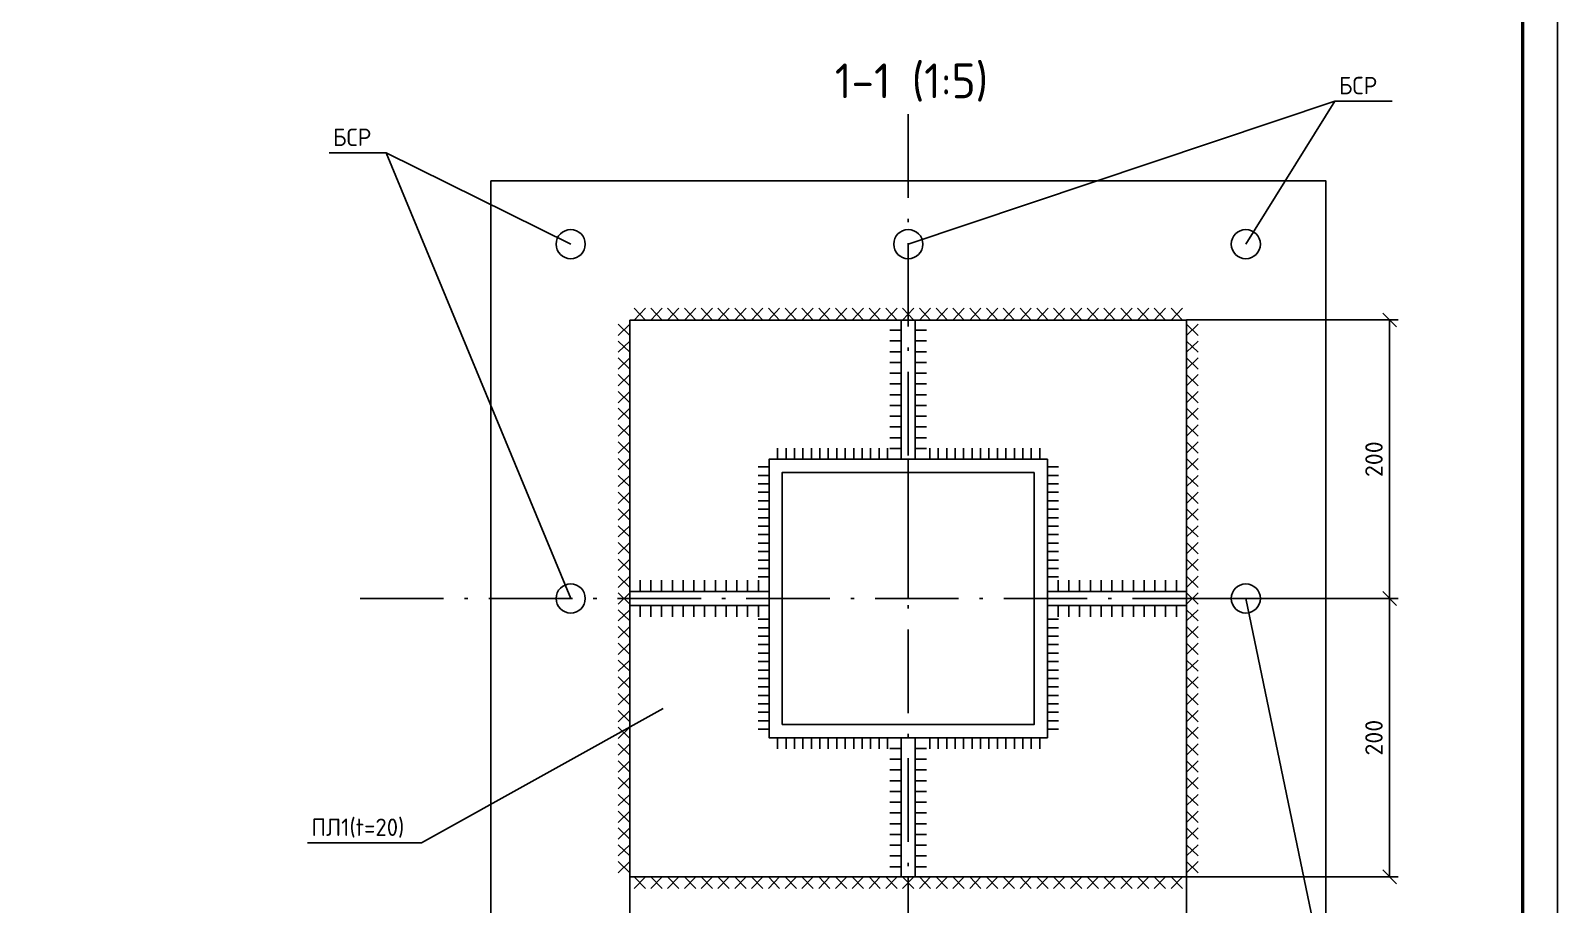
# Model space of a CAD drawing. Header units: millimetres. Extents: x 1601 to 14530, y 1157 to 12625.
# Drawn here: x 11023.7 to 11243.1, y 2929.8 to 3055.4 of the extents above; entities that cross this region are included whole.
import ezdxf

# ---------------------------------------------------------------- set-up
doc = ezdxf.new("R2010")
doc.units = ezdxf.units.MM
doc.linetypes.add('ACAD_ISO10W100', pattern=[18.5, 12, -3, 0.5, -3])
doc.layers.add('РАЗМЕР', color=7, linetype='Continuous')
doc.styles.add('-ISOCPEUR-', font='isocpeur.TTF')
doc.styles.add('GOST', font='GOST Common.ttf')
doc.styles.get("Standard").update_dxf_attribs({"font": 'GOST Common.ttf'})
doc.dimstyles.new('М 1 к 50', dxfattribs={"dimtxt": 2.5, "dimasz": 2, "dimexe": 1.25, "dimexo": 0, "dimgap": 1, "dimtad": 1, "dimdec": 0, "dimlfac": 50, "dimzin": 0, "dimdsep": 46, "dimtxsty": 'GOST', "dimblk": 'OBLIQUE', "dimcen": 0, "dimclrd": 256, "dimclre": 256, "dimclrt": 256, "dimazin": 2, "dimtfac": 1, "dimtdec": 0, "dimtmove": 0, "dimatfit": 3, "dimldrblk": 'NONE', "dimfxl": 1.25, "dimtolj": 1, "dimtzin": 0, "dimlwd": -1, "dimlwe": -1, "dimarcsym": 2})

# ---------------------------------------------------------------- blocks, each defined once
blk = doc.blocks.new('_Oblique')
at = {"color": 0, "linetype": 'ByBlock', "lineweight": -2}
blk.add_line((-0.5, -0.5), (0.5, 0.5), dxfattribs=at)
blk = doc.blocks.new('*D105')
at = {"transparency": 16777216}
for p, q in [((11189.8, 3013.78), (11220.23, 3013.78)), ((11218.98, 3013.78), (11218.98, 2973.78)), ((11189.8, 2973.78), (11220.23, 2973.78))]:
    blk.add_line(p, q, dxfattribs=at)
at = {"layer": 'Defpoints', "color": 0, "transparency": 16777216}
for p in [(11189.8, 3013.78), (11189.8, 2973.78), (11218.98, 2973.78)]:
    blk.add_point(p, dxfattribs=at)
at = {"transparency": 16777216, "xscale": 2, "yscale": 2, "zscale": 2}
for p, rotation in [((11218.98, 3013.78), 90), ((11218.98, 2973.78), 270)]:
    blk.add_blockref('_Oblique', p, dxfattribs=dict(at, rotation=rotation))
at = {"transparency": 16777216, "insert": (11216.73, 2993.78), "char_height": 2.5, "attachment_point": 5, "rotation": 90, "style": '-ISOCPEUR-'}
blk.add_mtext('\\A1;200', dxfattribs=at)
blk = doc.blocks.new('_None')
blk = doc.blocks.new('*D106')
at = {"transparency": 16777216}
for p, q in [((11198.31, 2973.78), (11220.23, 2973.78)), ((11218.98, 2973.78), (11218.98, 2933.78)), ((11189.19, 2933.78), (11220.23, 2933.78))]:
    blk.add_line(p, q, dxfattribs=at)
at = {"layer": 'Defpoints', "color": 0, "transparency": 16777216}
for p in [(11198.31, 2973.78), (11189.19, 2933.78), (11218.98, 2933.78)]:
    blk.add_point(p, dxfattribs=at)
at = {"transparency": 16777216, "xscale": 2, "yscale": 2, "zscale": 2}
for p, rotation in [((11218.98, 2973.78), 90), ((11218.98, 2933.78), 270)]:
    blk.add_blockref('_Oblique', p, dxfattribs=dict(at, rotation=rotation))
at = {"transparency": 16777216, "insert": (11216.73, 2953.78), "char_height": 2.5, "attachment_point": 5, "rotation": 90, "style": '-ISOCPEUR-'}
blk.add_mtext('\\A1;200', dxfattribs=at)
blk = doc.blocks.new('*D107')
at = {"transparency": 16777216}
for p, q in [((11109.8, 2933.78), (11109.8, 2900.08)), ((11149.8, 2933.78), (11149.8, 2900.08)), ((11109.8, 2901.33), (11149.8, 2901.33))]:
    blk.add_line(p, q, dxfattribs=at)
at = {"layer": 'Defpoints', "color": 0, "transparency": 16777216}
for p in [(11109.8, 2933.78), (11149.8, 2933.78), (11149.8, 2901.33)]:
    blk.add_point(p, dxfattribs=at)
at = {"transparency": 16777216, "xscale": 2, "yscale": 2, "zscale": 2, "rotation": 180}
blk.add_blockref('_Oblique', (11109.8, 2901.33), dxfattribs=at)
at = {"transparency": 16777216, "xscale": 2, "yscale": 2, "zscale": 2}
blk.add_blockref('_Oblique', (11149.8, 2901.33), dxfattribs=at)
at = {"transparency": 16777216, "insert": (11129.8, 2903.58), "char_height": 2.5, "attachment_point": 5, "style": '-ISOCPEUR-'}
blk.add_mtext('\\A1;200', dxfattribs=at)
blk = doc.blocks.new('*D108')
at = {"transparency": 16777216}
for p, q in [((11189.8, 2933.78), (11189.8, 2900.08)), ((11149.8, 2913.78), (11149.8, 2900.08)), ((11149.8, 2901.33), (11189.8, 2901.33))]:
    blk.add_line(p, q, dxfattribs=at)
at = {"layer": 'Defpoints', "color": 0, "transparency": 16777216}
for p in [(11189.8, 2933.78), (11149.8, 2913.78), (11189.8, 2901.33)]:
    blk.add_point(p, dxfattribs=at)
at = {"transparency": 16777216, "xscale": 2, "yscale": 2, "zscale": 2, "rotation": 180}
blk.add_blockref('_Oblique', (11149.8, 2901.33), dxfattribs=at)
at = {"transparency": 16777216, "xscale": 2, "yscale": 2, "zscale": 2}
blk.add_blockref('_Oblique', (11189.8, 2901.33), dxfattribs=at)
at = {"transparency": 16777216, "insert": (11169.8, 2903.58), "char_height": 2.5, "attachment_point": 5, "style": '-ISOCPEUR-'}
blk.add_mtext('\\A1;200', dxfattribs=at)

msp = doc.modelspace()

# ---------------------------------------------------------------- linework, layer by layer
at = {"color": 18, "true_color": 0x000000}
for p, q in [((11149.8016, 3024.6775), (11211.1262, 3045.2344)), ((11211.1262, 3045.2344), (11198.3096, 3024.6775)), ((11211.1262, 3045.2344), (11219.3258, 3045.2344)), ((11066.5618, 3037.8053), (11074.7614, 3037.8053)), ((11101.2936, 2973.777), (11074.7614, 3037.8053)), ((11074.7614, 3037.8053), (11101.2936, 3024.6775)), ((11110.3991, 3013.777), (11112.0172, 3015.4589)), ((11112.0172, 3013.777), (11110.3991, 3015.4589)), ((11112.8108, 3013.777), (11114.4289, 3015.4589)), ((11114.4289, 3013.777), (11112.8108, 3015.4589)), ((11115.2225, 3013.777), (11116.8406, 3015.4589)), ((11116.8406, 3013.777), (11115.2225, 3015.4589)), ((11117.6342, 3013.777), (11119.2523, 3015.4589)), ((11119.2523, 3013.777), (11117.6342, 3015.4589)), ((11120.046, 3013.777), (11121.664, 3015.4589)), ((11121.664, 3013.777), (11120.046, 3015.4589)), ((11122.4577, 3013.777), (11124.0758, 3015.4589)), ((11124.0758, 3013.777), (11122.4577, 3015.4589)), ((11124.8694, 3013.777), (11126.4875, 3015.4589)), ((11126.4875, 3013.777), (11124.8694, 3015.4589)), ((11127.2811, 3013.777), (11128.8992, 3015.4589)), ((11128.8992, 3013.777), (11127.2811, 3015.4589)), ((11129.6928, 3013.777), (11131.3109, 3015.4589)), ((11131.3109, 3013.777), (11129.6928, 3015.4589)), ((11132.1046, 3013.777), (11133.7226, 3015.4589)), ((11133.7226, 3013.777), (11132.1046, 3015.4589)), ((11134.5163, 3013.777), (11136.1344, 3015.4589)), ((11136.1344, 3013.777), (11134.5163, 3015.4589)), ((11136.928, 3013.777), (11138.5461, 3015.4589)), ((11138.5461, 3013.777), (11136.928, 3015.4589)), ((11139.3397, 3013.777), (11140.9578, 3015.4589)), ((11140.9578, 3013.777), (11139.3397, 3015.4589)), ((11141.7514, 3013.777), (11143.3695, 3015.4589)), ((11143.3695, 3013.777), (11141.7514, 3015.4589)), ((11144.1631, 3013.777), (11145.7812, 3015.4589)), ((11145.7812, 3013.777), (11144.1631, 3015.4589)), ((11146.5749, 3013.777), (11148.1929, 3015.4589)), ((11148.1929, 3013.777), (11146.5749, 3015.4589)), ((11148.9866, 3013.777), (11150.6047, 3015.4589)), ((11150.6047, 3013.777), (11148.9866, 3015.4589)), ((11151.3983, 3013.777), (11153.0164, 3015.4589)), ((11153.0164, 3013.777), (11151.3983, 3015.4589)), ((11153.81, 3013.777), (11155.4281, 3015.4589)), ((11155.4281, 3013.777), (11153.81, 3015.4589)), ((11156.2217, 3013.777), (11157.8398, 3015.4589)), ((11157.8398, 3013.777), (11156.2217, 3015.4589)), ((11158.6335, 3013.777), (11160.2515, 3015.4589)), ((11160.2515, 3013.777), (11158.6335, 3015.4589)), ((11161.0452, 3013.777), (11162.6633, 3015.4589)), ((11162.6633, 3013.777), (11161.0452, 3015.4589)), ((11163.4569, 3013.777), (11165.075, 3015.4589)), ((11165.075, 3013.777), (11163.4569, 3015.4589)), ((11165.8686, 3013.777), (11167.4867, 3015.4589)), ((11167.4867, 3013.777), (11165.8686, 3015.4589)), ((11168.2803, 3013.777), (11169.8984, 3015.4589)), ((11169.8984, 3013.777), (11168.2803, 3015.4589)), ((11170.692, 3013.777), (11172.3101, 3015.4589)), ((11172.3101, 3013.777), (11170.692, 3015.4589)), ((11173.1038, 3013.777), (11174.7218, 3015.4589)), ((11174.7218, 3013.777), (11173.1038, 3015.4589)), ((11175.5155, 3013.777), (11177.1336, 3015.4589)), ((11177.1336, 3013.777), (11175.5155, 3015.4589)), ((11177.9272, 3013.777), (11179.5453, 3015.4589)), ((11179.5453, 3013.777), (11177.9272, 3015.4589)), ((11180.3389, 3013.777), (11181.957, 3015.4589)), ((11181.957, 3013.777), (11180.3389, 3015.4589)), ((11182.7506, 3013.777), (11184.3687, 3015.4589)), ((11184.3687, 3013.777), (11182.7506, 3015.4589)), ((11185.1624, 3013.777), (11186.7804, 3015.4589)), ((11186.7804, 3013.777), (11185.1624, 3015.4589)), ((11187.5741, 3013.777), (11189.1922, 3015.4589)), ((11189.1922, 3013.777), (11187.5741, 3015.4589)), ((11109.8016, 3011.5495), (11108.1198, 3013.1676)), ((11109.8016, 3013.1676), (11108.1198, 3011.5495)), ((11189.8016, 3011.5495), (11191.4835, 3013.1676)), ((11189.8016, 3013.1676), (11191.4835, 3011.5495)), ((11109.8016, 3009.1378), (11108.1198, 3010.7559)), ((11109.8016, 3010.7559), (11108.1198, 3009.1378)), ((11147.1666, 3012.3053), (11148.8016, 3012.3053)), ((11147.1666, 3010.7613), (11148.8016, 3010.7613)), ((11150.8016, 3012.3053), (11152.4367, 3012.3053)), ((11150.8016, 3010.7613), (11152.4367, 3010.7613)), ((11189.8016, 3009.1378), (11191.4835, 3010.7559)), ((11189.8016, 3010.7559), (11191.4835, 3009.1378)), ((11147.1666, 3009.2173), (11148.8016, 3009.2173)), ((11150.8016, 3009.2173), (11152.4367, 3009.2173)), ((11109.8016, 3006.7261), (11108.1198, 3008.3442)), ((11109.8016, 3008.3442), (11108.1198, 3006.7261)), ((11147.1666, 3007.6732), (11148.8016, 3007.6732)), ((11150.8016, 3007.6732), (11152.4367, 3007.6732)), ((11189.8016, 3006.7261), (11191.4835, 3008.3442)), ((11189.8016, 3008.3442), (11191.4835, 3006.7261)), ((11109.8016, 3004.3144), (11108.1198, 3005.9324)), ((11109.8016, 3005.9324), (11108.1198, 3004.3144)), ((11147.1666, 3006.1292), (11148.8016, 3006.1292)), ((11147.1666, 3004.5852), (11148.8016, 3004.5852)), ((11150.8016, 3006.1292), (11152.4367, 3006.1292)), ((11150.8016, 3004.5852), (11152.4367, 3004.5852)), ((11189.8016, 3004.3144), (11191.4835, 3005.9324)), ((11189.8016, 3005.9324), (11191.4835, 3004.3144)), ((11109.8016, 3001.9026), (11108.1198, 3003.5207)), ((11109.8016, 3003.5207), (11108.1198, 3001.9026)), ((11147.1666, 3003.0412), (11148.8016, 3003.0412)), ((11150.8016, 3003.0412), (11152.4367, 3003.0412)), ((11189.8016, 3001.9026), (11191.4835, 3003.5207)), ((11189.8016, 3003.5207), (11191.4835, 3001.9026)), ((11109.8016, 2999.4909), (11108.1198, 3001.109)), ((11109.8016, 3001.109), (11108.1198, 2999.4909)), ((11147.1666, 3001.4971), (11148.8016, 3001.4971)), ((11147.1666, 2999.9531), (11148.8016, 2999.9531)), ((11150.8016, 3001.4971), (11152.4367, 3001.4971)), ((11150.8016, 2999.9531), (11152.4367, 2999.9531)), ((11189.8016, 2999.4909), (11191.4835, 3001.109)), ((11189.8016, 3001.109), (11191.4835, 2999.4909)), ((11109.8016, 2997.0792), (11108.1198, 2998.6973)), ((11109.8016, 2998.6973), (11108.1198, 2997.0792)), ((11147.1666, 2998.4091), (11148.8016, 2998.4091)), ((11150.8016, 2998.4091), (11152.4367, 2998.4091)), ((11189.8016, 2997.0792), (11191.4835, 2998.6973)), ((11189.8016, 2998.6973), (11191.4835, 2997.0792)), ((11109.8016, 2994.6675), (11108.1198, 2996.2856)), ((11109.8016, 2996.2856), (11108.1198, 2994.6675)), ((11131.0171, 2993.777), (11131.0171, 2995.3557)), ((11132.2326, 2993.777), (11132.2326, 2995.3557)), ((11133.4481, 2993.777), (11133.4481, 2995.3557)), ((11134.6635, 2993.777), (11134.6635, 2995.3557)), ((11135.879, 2993.777), (11135.879, 2995.3557)), ((11137.0945, 2993.777), (11137.0945, 2995.3557)), ((11138.31, 2993.777), (11138.31, 2995.3557)), ((11139.5255, 2993.777), (11139.5255, 2995.3557)), ((11140.741, 2993.777), (11140.741, 2995.3557)), ((11141.9564, 2993.777), (11141.9564, 2995.3557)), ((11143.1719, 2993.777), (11143.1719, 2995.3557)), ((11144.3874, 2993.777), (11144.3874, 2995.3557)), ((11145.6029, 2993.777), (11145.6029, 2995.3557)), ((11146.8184, 2993.777), (11146.8184, 2995.3557)), ((11147.1666, 2996.8651), (11148.8016, 2996.8651)), ((11147.1666, 2995.3211), (11148.8016, 2995.3211)), ((11150.8016, 2996.8651), (11152.4367, 2996.8651)), ((11150.8016, 2995.3211), (11152.4367, 2995.3211)), ((11152.8958, 2993.777), (11152.8958, 2995.3557)), ((11154.1113, 2993.777), (11154.1113, 2995.3557)), ((11155.3268, 2993.777), (11155.3268, 2995.3557)), ((11156.5423, 2993.777), (11156.5423, 2995.3557)), ((11157.7577, 2993.777), (11157.7577, 2995.3557)), ((11158.9732, 2993.777), (11158.9732, 2995.3557)), ((11160.1887, 2993.777), (11160.1887, 2995.3557)), ((11161.4042, 2993.777), (11161.4042, 2995.3557)), ((11162.6197, 2993.777), (11162.6197, 2995.3557)), ((11163.8352, 2993.777), (11163.8352, 2995.3557)), ((11165.0506, 2993.777), (11165.0506, 2995.3557)), ((11166.2661, 2993.777), (11166.2661, 2995.3557)), ((11167.4816, 2993.777), (11167.4816, 2995.3557)), ((11168.6971, 2993.777), (11168.6971, 2995.3557)), ((11189.8016, 2994.6675), (11191.4835, 2996.2856)), ((11189.8016, 2996.2856), (11191.4835, 2994.6675)), ((11109.8016, 2992.2558), (11108.1198, 2993.8738)), ((11109.8016, 2993.8738), (11108.1198, 2992.2558)), ((11149.8016, 2973.777), (11149.8016, 2993.777)), ((11189.8016, 2992.2558), (11191.4835, 2993.8738)), ((11189.8016, 2993.8738), (11191.4835, 2992.2558)), ((11109.8016, 2989.844), (11108.1198, 2991.4621)), ((11109.8016, 2991.4621), (11108.1198, 2989.844)), ((11129.8016, 2992.6725), (11128.223, 2992.6725)), ((11129.8016, 2991.457), (11128.223, 2991.457)), ((11169.8016, 2992.6725), (11171.3802, 2992.6725)), ((11169.8016, 2991.457), (11171.3802, 2991.457)), ((11189.8016, 2989.844), (11191.4835, 2991.4621)), ((11189.8016, 2991.4621), (11191.4835, 2989.844)), ((11109.8016, 2987.4323), (11108.1198, 2989.0504)), ((11109.8016, 2989.0504), (11108.1198, 2987.4323)), ((11129.8016, 2990.2416), (11128.223, 2990.2416)), ((11129.8016, 2989.0261), (11128.223, 2989.0261)), ((11169.8016, 2990.2416), (11171.3802, 2990.2416)), ((11169.8016, 2989.0261), (11171.3802, 2989.0261)), ((11189.8016, 2987.4323), (11191.4835, 2989.0504)), ((11189.8016, 2989.0504), (11191.4835, 2987.4323)), ((11109.8016, 2985.0206), (11108.1198, 2986.6387)), ((11109.8016, 2986.6387), (11108.1198, 2985.0206)), ((11129.8016, 2987.8106), (11128.223, 2987.8106)), ((11129.8016, 2986.5951), (11128.223, 2986.5951)), ((11169.8016, 2987.8106), (11171.3802, 2987.8106)), ((11169.8016, 2986.5951), (11171.3802, 2986.5951)), ((11189.8016, 2985.0206), (11191.4835, 2986.6387)), ((11189.8016, 2986.6387), (11191.4835, 2985.0206)), ((11129.8016, 2985.3796), (11128.223, 2985.3796)), ((11169.8016, 2985.3796), (11171.3802, 2985.3796)), ((11109.8016, 2982.6089), (11108.1198, 2984.227)), ((11109.8016, 2984.227), (11108.1198, 2982.6089)), ((11129.8016, 2984.1641), (11128.223, 2984.1641)), ((11129.8016, 2982.9487), (11128.223, 2982.9487)), ((11169.8016, 2984.1641), (11171.3802, 2984.1641)), ((11169.8016, 2982.9487), (11171.3802, 2982.9487)), ((11189.8016, 2982.6089), (11191.4835, 2984.227)), ((11189.8016, 2984.227), (11191.4835, 2982.6089)), ((11109.8016, 2980.1972), (11108.1198, 2981.8153)), ((11109.8016, 2981.8153), (11108.1198, 2980.1972)), ((11129.8016, 2981.7332), (11128.223, 2981.7332)), ((11129.8016, 2980.5177), (11128.223, 2980.5177)), ((11169.8016, 2981.7332), (11171.3802, 2981.7332)), ((11169.8016, 2980.5177), (11171.3802, 2980.5177)), ((11189.8016, 2980.1972), (11191.4835, 2981.8153)), ((11189.8016, 2981.8153), (11191.4835, 2980.1972)), ((11109.8016, 2977.7855), (11108.1198, 2979.4035)), ((11109.8016, 2979.4035), (11108.1198, 2977.7855)), ((11129.8016, 2979.3022), (11128.223, 2979.3022)), ((11129.8016, 2978.0867), (11128.223, 2978.0867)), ((11169.8016, 2979.3022), (11171.3802, 2979.3022)), ((11169.8016, 2978.0867), (11171.3802, 2978.0867)), ((11189.8016, 2977.7855), (11191.4835, 2979.4035)), ((11189.8016, 2979.4035), (11191.4835, 2977.7855)), ((11109.8016, 2975.3737), (11108.1198, 2976.9918)), ((11109.8016, 2976.9918), (11108.1198, 2975.3737)), ((11111.2734, 2974.777), (11111.2734, 2976.4121)), ((11112.8174, 2974.777), (11112.8174, 2976.4121)), ((11114.3614, 2974.777), (11114.3614, 2976.4121)), ((11115.9054, 2974.777), (11115.9054, 2976.4121)), ((11117.4494, 2974.777), (11117.4494, 2976.4121)), ((11118.9935, 2974.777), (11118.9935, 2976.4121)), ((11120.5375, 2974.777), (11120.5375, 2976.4121)), ((11122.0815, 2974.777), (11122.0815, 2976.4121)), ((11123.6255, 2974.777), (11123.6255, 2976.4121)), ((11125.1695, 2974.777), (11125.1695, 2976.4121)), ((11126.7136, 2974.777), (11126.7136, 2976.4121)), ((11129.8016, 2976.8712), (11128.223, 2976.8712)), ((11128.2576, 2974.777), (11128.2576, 2976.4121)), ((11169.8016, 2976.8712), (11171.3802, 2976.8712)), ((11171.3456, 2974.777), (11171.3456, 2976.4121)), ((11172.8897, 2974.777), (11172.8897, 2976.4121)), ((11174.4337, 2974.777), (11174.4337, 2976.4121)), ((11175.9777, 2974.777), (11175.9777, 2976.4121)), ((11177.5217, 2974.777), (11177.5217, 2976.4121)), ((11179.0657, 2974.777), (11179.0657, 2976.4121)), ((11180.6098, 2974.777), (11180.6098, 2976.4121)), ((11182.1538, 2974.777), (11182.1538, 2976.4121)), ((11183.6978, 2974.777), (11183.6978, 2976.4121)), ((11185.2418, 2974.777), (11185.2418, 2976.4121)), ((11186.7858, 2974.777), (11186.7858, 2976.4121)), ((11188.3299, 2974.777), (11188.3299, 2976.4121)), ((11189.8016, 2975.3737), (11191.4835, 2976.9918)), ((11189.8016, 2976.9918), (11191.4835, 2975.3737)), ((11109.8016, 2972.962), (11108.1198, 2974.5801)), ((11109.8016, 2974.5801), (11108.1198, 2972.962)), ((11189.8016, 2972.962), (11191.4835, 2974.5801)), ((11189.8016, 2974.5801), (11191.4835, 2972.962)), ((11213.4942, 2900.8174), (11198.3096, 2973.777)), ((11109.8016, 2970.5503), (11108.1198, 2972.1684)), ((11109.8016, 2972.1684), (11108.1198, 2970.5503)), ((11111.2734, 2971.142), (11111.2734, 2972.777)), ((11112.8174, 2971.142), (11112.8174, 2972.777)), ((11114.3614, 2971.142), (11114.3614, 2972.777)), ((11115.9054, 2971.142), (11115.9054, 2972.777)), ((11117.4494, 2971.142), (11117.4494, 2972.777)), ((11118.9935, 2971.142), (11118.9935, 2972.777)), ((11120.5375, 2971.142), (11120.5375, 2972.777)), ((11122.0815, 2971.142), (11122.0815, 2972.777)), ((11123.6255, 2971.142), (11123.6255, 2972.777)), ((11125.1695, 2971.142), (11125.1695, 2972.777)), ((11126.7136, 2971.142), (11126.7136, 2972.777)), ((11128.2576, 2971.142), (11128.2576, 2972.777)), ((11171.3456, 2971.142), (11171.3456, 2972.777)), ((11172.8897, 2971.142), (11172.8897, 2972.777)), ((11174.4337, 2971.142), (11174.4337, 2972.777)), ((11175.9777, 2971.142), (11175.9777, 2972.777)), ((11177.5217, 2971.142), (11177.5217, 2972.777)), ((11179.0657, 2971.142), (11179.0657, 2972.777)), ((11180.6098, 2971.142), (11180.6098, 2972.777)), ((11182.1538, 2971.142), (11182.1538, 2972.777)), ((11183.6978, 2971.142), (11183.6978, 2972.777)), ((11185.2418, 2971.142), (11185.2418, 2972.777)), ((11186.7858, 2971.142), (11186.7858, 2972.777)), ((11188.3299, 2971.142), (11188.3299, 2972.777)), ((11189.8016, 2970.5503), (11191.4835, 2972.1684)), ((11189.8016, 2972.1684), (11191.4835, 2970.5503)), ((11109.8016, 2968.1386), (11108.1198, 2969.7567)), ((11109.8016, 2969.7567), (11108.1198, 2968.1386)), ((11129.8016, 2970.7938), (11128.223, 2970.7938)), ((11129.8016, 2969.5783), (11128.223, 2969.5783)), ((11169.8016, 2970.7938), (11171.3802, 2970.7938)), ((11169.8016, 2969.5783), (11171.3802, 2969.5783)), ((11189.8016, 2968.1386), (11191.4835, 2969.7567)), ((11189.8016, 2969.7567), (11191.4835, 2968.1386)), ((11109.8016, 2965.7269), (11108.1198, 2967.3449)), ((11109.8016, 2967.3449), (11108.1198, 2965.7269)), ((11129.8016, 2968.3629), (11128.223, 2968.3629)), ((11129.8016, 2967.1474), (11128.223, 2967.1474)), ((11169.8016, 2968.3629), (11171.3802, 2968.3629)), ((11169.8016, 2967.1474), (11171.3802, 2967.1474)), ((11189.8016, 2965.7269), (11191.4835, 2967.3449)), ((11189.8016, 2967.3449), (11191.4835, 2965.7269)), ((11109.8016, 2963.3151), (11108.1198, 2964.9332)), ((11109.8016, 2964.9332), (11108.1198, 2963.3151)), ((11129.8016, 2965.9319), (11128.223, 2965.9319)), ((11129.8016, 2964.7164), (11128.223, 2964.7164)), ((11169.8016, 2965.9319), (11171.3802, 2965.9319)), ((11169.8016, 2964.7164), (11171.3802, 2964.7164)), ((11189.8016, 2963.3151), (11191.4835, 2964.9332)), ((11189.8016, 2964.9332), (11191.4835, 2963.3151)), ((11109.8016, 2960.9034), (11108.1198, 2962.5215)), ((11109.8016, 2962.5215), (11108.1198, 2960.9034)), ((11129.8016, 2963.5009), (11128.223, 2963.5009)), ((11169.8016, 2963.5009), (11171.3802, 2963.5009)), ((11189.8016, 2960.9034), (11191.4835, 2962.5215)), ((11189.8016, 2962.5215), (11191.4835, 2960.9034)), ((11129.8016, 2962.2854), (11128.223, 2962.2854)), ((11129.8016, 2961.0699), (11128.223, 2961.0699)), ((11169.8016, 2962.2854), (11171.3802, 2962.2854)), ((11169.8016, 2961.0699), (11171.3802, 2961.0699)), ((11109.8016, 2958.4917), (11108.1198, 2960.1098)), ((11109.8016, 2960.1098), (11108.1198, 2958.4917)), ((11129.8016, 2959.8545), (11128.223, 2959.8545)), ((11129.8016, 2958.639), (11128.223, 2958.639)), ((11169.8016, 2959.8545), (11171.3802, 2959.8545)), ((11169.8016, 2958.639), (11171.3802, 2958.639)), ((11189.8016, 2958.4917), (11191.4835, 2960.1098)), ((11189.8016, 2960.1098), (11191.4835, 2958.4917)), ((11079.8553, 2938.7), (11114.5915, 2957.9487)), ((11109.8016, 2956.08), (11108.1198, 2957.6981)), ((11109.8016, 2957.6981), (11108.1198, 2956.08)), ((11129.8016, 2957.4235), (11128.223, 2957.4235)), ((11129.8016, 2956.208), (11128.223, 2956.208)), ((11169.8016, 2957.4235), (11171.3802, 2957.4235)), ((11169.8016, 2956.208), (11171.3802, 2956.208)), ((11189.8016, 2956.08), (11191.4835, 2957.6981)), ((11189.8016, 2957.6981), (11191.4835, 2956.08)), ((11109.8016, 2953.6683), (11108.1198, 2955.2864)), ((11109.8016, 2955.2864), (11108.1198, 2953.6683)), ((11129.8016, 2954.9925), (11128.223, 2954.9925)), ((11131.0171, 2953.777), (11131.0171, 2952.1984)), ((11132.2326, 2953.777), (11132.2326, 2952.1984)), ((11133.4481, 2953.777), (11133.4481, 2952.1984)), ((11134.6635, 2953.777), (11134.6635, 2952.1984)), ((11135.879, 2953.777), (11135.879, 2952.1984)), ((11137.0945, 2953.777), (11137.0945, 2952.1984)), ((11138.31, 2953.777), (11138.31, 2952.1984)), ((11139.5255, 2953.777), (11139.5255, 2952.1984)), ((11140.741, 2953.777), (11140.741, 2952.1984)), ((11141.9564, 2953.777), (11141.9564, 2952.1984)), ((11143.1719, 2953.777), (11143.1719, 2952.1984)), ((11144.3874, 2953.777), (11144.3874, 2952.1984)), ((11145.6029, 2953.777), (11145.6029, 2952.1984)), ((11146.8184, 2953.777), (11146.8184, 2952.1984)), ((11152.8958, 2953.777), (11152.8958, 2952.1984)), ((11154.1113, 2953.777), (11154.1113, 2952.1984)), ((11155.3268, 2953.777), (11155.3268, 2952.1984)), ((11156.5423, 2953.777), (11156.5423, 2952.1984)), ((11157.7577, 2953.777), (11157.7577, 2952.1984)), ((11158.9732, 2953.777), (11158.9732, 2952.1984)), ((11160.1887, 2953.777), (11160.1887, 2952.1984)), ((11161.4042, 2953.777), (11161.4042, 2952.1984)), ((11162.6197, 2953.777), (11162.6197, 2952.1984)), ((11163.8352, 2953.777), (11163.8352, 2952.1984)), ((11165.0506, 2953.777), (11165.0506, 2952.1984)), ((11166.2661, 2953.777), (11166.2661, 2952.1984)), ((11167.4816, 2953.777), (11167.4816, 2952.1984)), ((11168.6971, 2953.777), (11168.6971, 2952.1984)), ((11169.8016, 2954.9925), (11171.3802, 2954.9925)), ((11189.8016, 2953.6683), (11191.4835, 2955.2864)), ((11189.8016, 2955.2864), (11191.4835, 2953.6683)), ((11109.8016, 2951.2566), (11108.1198, 2952.8746)), ((11109.8016, 2952.8746), (11108.1198, 2951.2566)), ((11147.1666, 2952.233), (11148.8016, 2952.233)), ((11150.8016, 2952.233), (11152.4367, 2952.233)), ((11189.8016, 2951.2566), (11191.4835, 2952.8746)), ((11189.8016, 2952.8746), (11191.4835, 2951.2566)), ((11109.8016, 2948.8448), (11108.1198, 2950.4629)), ((11109.8016, 2950.4629), (11108.1198, 2948.8448)), ((11147.1666, 2950.689), (11148.8016, 2950.689)), ((11150.8016, 2950.689), (11152.4367, 2950.689)), ((11189.8016, 2948.8448), (11191.4835, 2950.4629)), ((11189.8016, 2950.4629), (11191.4835, 2948.8448)), ((11109.8016, 2946.4331), (11108.1198, 2948.0512)), ((11109.8016, 2948.0512), (11108.1198, 2946.4331)), ((11147.1666, 2949.145), (11148.8016, 2949.145)), ((11147.1666, 2947.601), (11148.8016, 2947.601)), ((11150.8016, 2949.145), (11152.4367, 2949.145)), ((11150.8016, 2947.601), (11152.4367, 2947.601)), ((11189.8016, 2946.4331), (11191.4835, 2948.0512)), ((11189.8016, 2948.0512), (11191.4835, 2946.4331)), ((11109.8016, 2944.0214), (11108.1198, 2945.6395)), ((11109.8016, 2945.6395), (11108.1198, 2944.0214)), ((11147.1666, 2946.0569), (11148.8016, 2946.0569)), ((11150.8016, 2946.0569), (11152.4367, 2946.0569)), ((11189.8016, 2944.0214), (11191.4835, 2945.6395)), ((11189.8016, 2945.6395), (11191.4835, 2944.0214)), ((11109.8016, 2941.6097), (11108.1198, 2943.2278)), ((11109.8016, 2943.2278), (11108.1198, 2941.6097)), ((11147.1666, 2944.5129), (11148.8016, 2944.5129)), ((11147.1666, 2942.9689), (11148.8016, 2942.9689)), ((11150.8016, 2944.5129), (11152.4367, 2944.5129)), ((11150.8016, 2942.9689), (11152.4367, 2942.9689)), ((11189.8016, 2941.6097), (11191.4835, 2943.2278)), ((11189.8016, 2943.2278), (11191.4835, 2941.6097)), ((11109.8016, 2939.198), (11108.1198, 2940.816)), ((11109.8016, 2940.816), (11108.1198, 2939.198)), ((11147.1666, 2941.4249), (11148.8016, 2941.4249)), ((11150.8016, 2941.4249), (11152.4367, 2941.4249)), ((11189.8016, 2939.198), (11191.4835, 2940.816)), ((11189.8016, 2940.816), (11191.4835, 2939.198)), ((11063.4561, 2938.7), (11079.8553, 2938.7)), ((11109.8016, 2936.7862), (11108.1198, 2938.4043)), ((11109.8016, 2938.4043), (11108.1198, 2936.7862)), ((11147.1666, 2939.8809), (11148.8016, 2939.8809)), ((11147.1666, 2938.3368), (11148.8016, 2938.3368)), ((11150.8016, 2939.8809), (11152.4367, 2939.8809)), ((11150.8016, 2938.3368), (11152.4367, 2938.3368)), ((11189.8016, 2936.7862), (11191.4835, 2938.4043)), ((11189.8016, 2938.4043), (11191.4835, 2936.7862)), ((11147.1666, 2936.7928), (11148.8016, 2936.7928)), ((11150.8016, 2936.7928), (11152.4367, 2936.7928)), ((11109.8016, 2934.3745), (11108.1198, 2935.9926)), ((11109.8016, 2935.9926), (11108.1198, 2934.3745)), ((11147.1666, 2935.2488), (11148.8016, 2935.2488)), ((11150.8016, 2935.2488), (11152.4367, 2935.2488)), ((11189.8016, 2934.3745), (11191.4835, 2935.9926)), ((11189.8016, 2935.9926), (11191.4835, 2934.3745)), ((11110.3991, 2933.777), (11112.0172, 2932.0952)), ((11112.0172, 2933.777), (11110.3991, 2932.0952)), ((11112.8108, 2933.777), (11114.4289, 2932.0952)), ((11114.4289, 2933.777), (11112.8108, 2932.0952)), ((11115.2225, 2933.777), (11116.8406, 2932.0952)), ((11116.8406, 2933.777), (11115.2225, 2932.0952)), ((11117.6342, 2933.777), (11119.2523, 2932.0952)), ((11119.2523, 2933.777), (11117.6342, 2932.0952)), ((11120.046, 2933.777), (11121.664, 2932.0952)), ((11121.664, 2933.777), (11120.046, 2932.0952)), ((11122.4577, 2933.777), (11124.0758, 2932.0952)), ((11124.0758, 2933.777), (11122.4577, 2932.0952)), ((11124.8694, 2933.777), (11126.4875, 2932.0952)), ((11126.4875, 2933.777), (11124.8694, 2932.0952)), ((11127.2811, 2933.777), (11128.8992, 2932.0952)), ((11128.8992, 2933.777), (11127.2811, 2932.0952)), ((11129.6928, 2933.777), (11131.3109, 2932.0952)), ((11131.3109, 2933.777), (11129.6928, 2932.0952)), ((11132.1046, 2933.777), (11133.7226, 2932.0952)), ((11133.7226, 2933.777), (11132.1046, 2932.0952)), ((11134.5163, 2933.777), (11136.1344, 2932.0952)), ((11136.1344, 2933.777), (11134.5163, 2932.0952)), ((11136.928, 2933.777), (11138.5461, 2932.0952)), ((11138.5461, 2933.777), (11136.928, 2932.0952)), ((11139.3397, 2933.777), (11140.9578, 2932.0952)), ((11140.9578, 2933.777), (11139.3397, 2932.0952)), ((11141.7514, 2933.777), (11143.3695, 2932.0952)), ((11143.3695, 2933.777), (11141.7514, 2932.0952)), ((11144.1631, 2933.777), (11145.7812, 2932.0952)), ((11145.7812, 2933.777), (11144.1631, 2932.0952)), ((11146.5749, 2933.777), (11148.1929, 2932.0952)), ((11148.1929, 2933.777), (11146.5749, 2932.0952)), ((11148.9866, 2933.777), (11150.6047, 2932.0952)), ((11150.6047, 2933.777), (11148.9866, 2932.0952)), ((11151.3983, 2933.777), (11153.0164, 2932.0952)), ((11153.0164, 2933.777), (11151.3983, 2932.0952)), ((11153.81, 2933.777), (11155.4281, 2932.0952)), ((11155.4281, 2933.777), (11153.81, 2932.0952)), ((11156.2217, 2933.777), (11157.8398, 2932.0952)), ((11157.8398, 2933.777), (11156.2217, 2932.0952)), ((11158.6335, 2933.777), (11160.2515, 2932.0952)), ((11160.2515, 2933.777), (11158.6335, 2932.0952)), ((11161.0452, 2933.777), (11162.6633, 2932.0952)), ((11162.6633, 2933.777), (11161.0452, 2932.0952)), ((11163.4569, 2933.777), (11165.075, 2932.0952)), ((11165.075, 2933.777), (11163.4569, 2932.0952)), ((11165.8686, 2933.777), (11167.4867, 2932.0952)), ((11167.4867, 2933.777), (11165.8686, 2932.0952)), ((11168.2803, 2933.777), (11169.8984, 2932.0952)), ((11169.8984, 2933.777), (11168.2803, 2932.0952)), ((11170.692, 2933.777), (11172.3101, 2932.0952)), ((11172.3101, 2933.777), (11170.692, 2932.0952)), ((11173.1038, 2933.777), (11174.7218, 2932.0952)), ((11174.7218, 2933.777), (11173.1038, 2932.0952)), ((11175.5155, 2933.777), (11177.1336, 2932.0952)), ((11177.1336, 2933.777), (11175.5155, 2932.0952)), ((11177.9272, 2933.777), (11179.5453, 2932.0952)), ((11179.5453, 2933.777), (11177.9272, 2932.0952)), ((11180.3389, 2933.777), (11181.957, 2932.0952)), ((11181.957, 2933.777), (11180.3389, 2932.0952)), ((11182.7506, 2933.777), (11184.3687, 2932.0952)), ((11184.3687, 2933.777), (11182.7506, 2932.0952)), ((11185.1624, 2933.777), (11186.7804, 2932.0952)), ((11186.7804, 2933.777), (11185.1624, 2932.0952)), ((11187.5741, 2933.777), (11189.1922, 2932.0952)), ((11189.1922, 2933.777), (11187.5741, 2932.0952))]:
    msp.add_line(p, q, dxfattribs=at)
at = {"color": 18, "linetype": 'ACAD_ISO10W100', "true_color": 0x000000}
for p, q in [((11149.8016, 3043.3258), (11149.8016, 2913.777)), ((11071.0301, 2973.777), (11209.8016, 2973.777))]:
    msp.add_line(p, q, dxfattribs=at)
msp.add_lwpolyline([(10649.0991, 3248.4461), (11243.0991, 3248.4461), (11243.0991, 2828.4461), (10649.0991, 2828.4461)], close=True)
at = {"const_width": 0.5}
msp.add_lwpolyline([(10669.0991, 3243.4461), (11238.0991, 3243.4461), (11238.0991, 2833.4461), (10669.0991, 2833.4461)], close=True, dxfattribs=at)
at = {"color": 18, "true_color": 0x000000}
for points in [[(11089.8016, 3033.777), (11209.8016, 3033.777), (11209.8016, 2913.777), (11089.8016, 2913.777)], [(11109.8016, 3013.777), (11189.8016, 3013.777), (11189.8016, 2933.777), (11109.8016, 2933.777)], [(11150.8016, 3013.777), (11148.8016, 3013.777), (11148.8016, 2993.777), (11150.8016, 2993.777)], [(11169.8016, 2993.777), (11129.8016, 2993.777), (11129.8016, 2953.777), (11169.8016, 2953.777)], [(11167.901, 2991.8764), (11131.7022, 2991.8764), (11131.7022, 2955.6777), (11167.901, 2955.6777)], [(11109.8016, 2974.777), (11109.8016, 2972.777), (11129.8016, 2972.777), (11129.8016, 2974.777)], [(11169.8016, 2974.777), (11169.8016, 2972.777), (11189.8016, 2972.777), (11189.8016, 2974.777)], [(11150.8016, 2953.777), (11148.8016, 2953.777), (11148.8016, 2933.777), (11150.8016, 2933.777)]]:
    msp.add_lwpolyline(points, close=True, dxfattribs=at)
for centre in [(11101.2936, 3024.6775), (11149.8016, 3024.6775), (11198.3096, 3024.6775), (11101.2936, 2973.777), (11198.3096, 2973.777)]:
    msp.add_circle(centre, 2.0918, dxfattribs=at)

# ---------------------------------------------------------------- texts
at = {"layer": 'РАЗМЕР', "color": 18, "true_color": 0x000000}
for s, height, p in [('1-1 (1:5)', 5, (11139.2482, 3045.6305)), ('БСР', 2.5, (11211.6905, 3046.2022)), ('БСР', 2.5, (11067.1261, 3038.773)), ('ПЛ1(t=20)', 2.5, (11064.0204, 2939.6677))]:
    msp.add_text(s, height=height, dxfattribs=at).set_placement(p)

# ---------------------------------------------------------------- dimensions: what is measured, and where the dimension line sits
at = {"color": 18, "true_color": 0x000000}
for base, p1, p2, picture, middle in [((11218.9777, 2973.777), (11189.8016, 3013.777), (11189.8016, 2973.777), '*D105', (11216.7277, 2993.777)), ((11218.9777, 2933.777), (11198.3096, 2973.777), (11189.1922, 2933.777), '*D106', (11216.7277, 2953.777))]:
    dim = msp.add_linear_dim(base=base, p1=p1, p2=p2, angle=90, text='200', dimstyle='М 1 к 50', override={"dimtxsty": '-ISOCPEUR-'}, dxfattribs=at)
    dim.commit()
    dim.dimension.update_dxf_attribs({"geometry": picture, "text_midpoint": middle})
for base, p1, p2, picture, middle in [((11149.8016, 2901.3287), (11109.8016, 2933.777), (11149.8016, 2933.777), '*D107', (11129.8016, 2903.5787)), ((11189.8016, 2901.3287), (11149.8016, 2913.777), (11189.8016, 2933.777), '*D108', (11169.8016, 2903.5787))]:
    dim = msp.add_linear_dim(base=base, p1=p1, p2=p2, text='200', dimstyle='М 1 к 50', override={"dimtxsty": '-ISOCPEUR-'}, dxfattribs=at)
    dim.commit()
    dim.dimension.update_dxf_attribs({"geometry": picture, "text_midpoint": middle})

doc.saveas('drawing.dxf')
